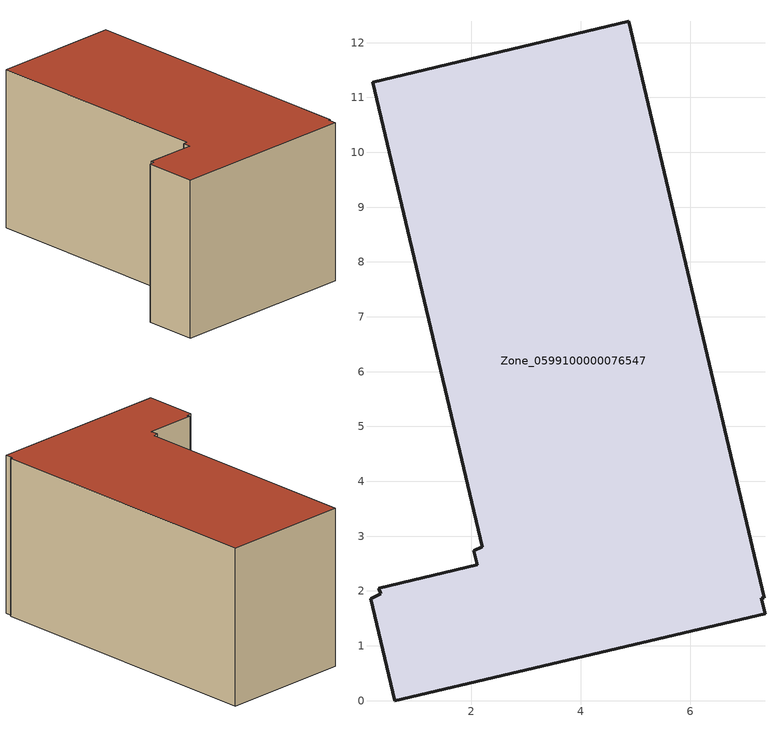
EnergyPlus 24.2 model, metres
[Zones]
Zone_0599100000076547
 floor ground (C_G): 7.29,1.87 7.36,1.59 0.61,0 0.17,1.86 0.36,1.95 0.32,2.05 2.11,2.48 2.05,2.74 2.2,2.81 0.21,11.28 4.87,12.39 7.34,1.88 z0
 wall outside (C_F): 7.36,1.59 7.29,1.87 7.34,1.88 4.87,12.39 0.21,11.28 2.2,2.81 2.05,2.74 2.11,2.48 0.32,2.05 0.36,1.95 0.17,1.86 0.61,0 7.36,1.59 z0:5.86
 roof outside (C_R): 7.34,1.88 4.87,12.39 0.21,11.28 2.2,2.81 2.05,2.74 2.11,2.48 0.32,2.05 0.36,1.95 0.17,1.86 0.61,0 7.36,1.59 7.29,1.87 z5.86
[BUILDING]
Pand.0599100000076547: North Axis=0; Terrain=City; Loads Convergence Tolerance Value=0.04; Temperature Convergence Tolerance Value=0.4; Solar Distribution=FullExterior; Maximum Number of Warmup Days=25; Minimum Number of Warmup Days=1
[Site:Location]
Rotterdam.The.Hague.AP_ZH_NLD Design_Conditions: Latitude=51.96; Longitude=4.45; Time Zone=1; Elevation=-4.5
[SITE:GROUNDTEMPERATURE:BUILDINGSURFACE]
18, 18, 18, 18, 18, 18, 18, 18, 18, 18, 18, 18
[MATERIAL] Thermal Absorptance=0.9; Solar Absorptance=0.7; Visible Absorptance=0.7
Name | Roughness | Thickness | Conductivity | Density | Specific Heat
G.TC.1975-1991 | MediumSmooth | 0.15 | 0.288461 | 540 | 1210
F.TC.1975-1991 | Rough | 0.3 | 0.230769 | 1920 | 840
R.TC.1975-1991 | MediumRough | 0.2 | 0.153846 | 1500 | 1000
[CONSTRUCTION]
C_G: G.TC.1975-1991
C_F: F.TC.1975-1991
C_R: R.TC.1975-1991
[ZONE]
Zone_0599100000076547: Type=1; Multiplier=1; Ceiling Height=Autocalculate; Volume=Autocalculate; Floor Area=autocalculate; Part of Total Floor Area=Yes
[ZONEINFILTRATION:DESIGNFLOWRATE]
Infil_Zone_0599100000076547: Zone or ZoneList or Space or SpaceList=Zone_0599100000076547; Schedule=AlwaysOn; Design Flow Rate Calculation Method=Flow/Area; Flow Rate per Floor Area=0.003; Constant Term Coefficient=1; Temperature Term Coefficient=0; Velocity Term Coefficient=0; Velocity Squared Term Coefficient=0
[HVACTEMPLATE:ZONE:IDEALLOADSAIRSYSTEM]
Zone_0599100000076547: Maximum Heating Supply Air Temperature=50; Minimum Cooling Supply Air Temperature=13; Maximum Heating Supply Air Humidity Ratio=0.0156; Minimum Cooling Supply Air Humidity Ratio=0.0077; Heating Limit=NoLimit; Cooling Limit=NoLimit; Dehumidification Control Type=ConstantSensibleHeatRatio; Cooling Sensible Heat Ratio=0.7; Dehumidification Setpoint=60; Humidification Control Type=None; Humidification Setpoint=30; Outdoor Air Method=None; Outdoor Air Flow Rate per Person=0.00944; Outdoor Air Flow Rate per Zone Floor Area=0; Outdoor Air Flow Rate per Zone=0; Demand Controlled Ventilation Type=None; Outdoor Air Economizer Type=NoEconomizer; Heat Recovery Type=None; Sensible Heat Recovery Effectiveness=0.7; Latent Heat Recovery Effectiveness=0.65
[ZONECONTROL:THERMOSTAT]
ThermostatControl_Zone_0599100000076547: Zone or ZoneList=Zone_0599100000076547; Control Type Schedule=DualSetpointControlType; Control 1=Thermostat_Zone_0599100000076547; Temperature Difference Between Cutout And Setpoint=0
[THERMOSTATSETPOINT:DUALSETPOINT]
Thermostat_Zone_0599100000076547: Heating Setpoint Temperature Schedule=HeatingSetpoint_Zone_0599100000076547; Cooling Setpoint Temperature Schedule=CoolingSetpoint_Zone_0599100000076547
[SCHEDULE:COMPACT]
HeatingSetpoint_Zone_0599100000076547: Through: 12/31, For: AllDays, Until: 24:00, 21
CoolingSetpoint_Zone_0599100000076547: Through: 12/31, For: AllDays, Until: 24:00, 24
DualSetpointControlType: Through: 12/31, For: AllDays, Until: 24:00, 4
AlwaysOn: Through: 12/31, For: AllDays, Until: 24:00, 1
